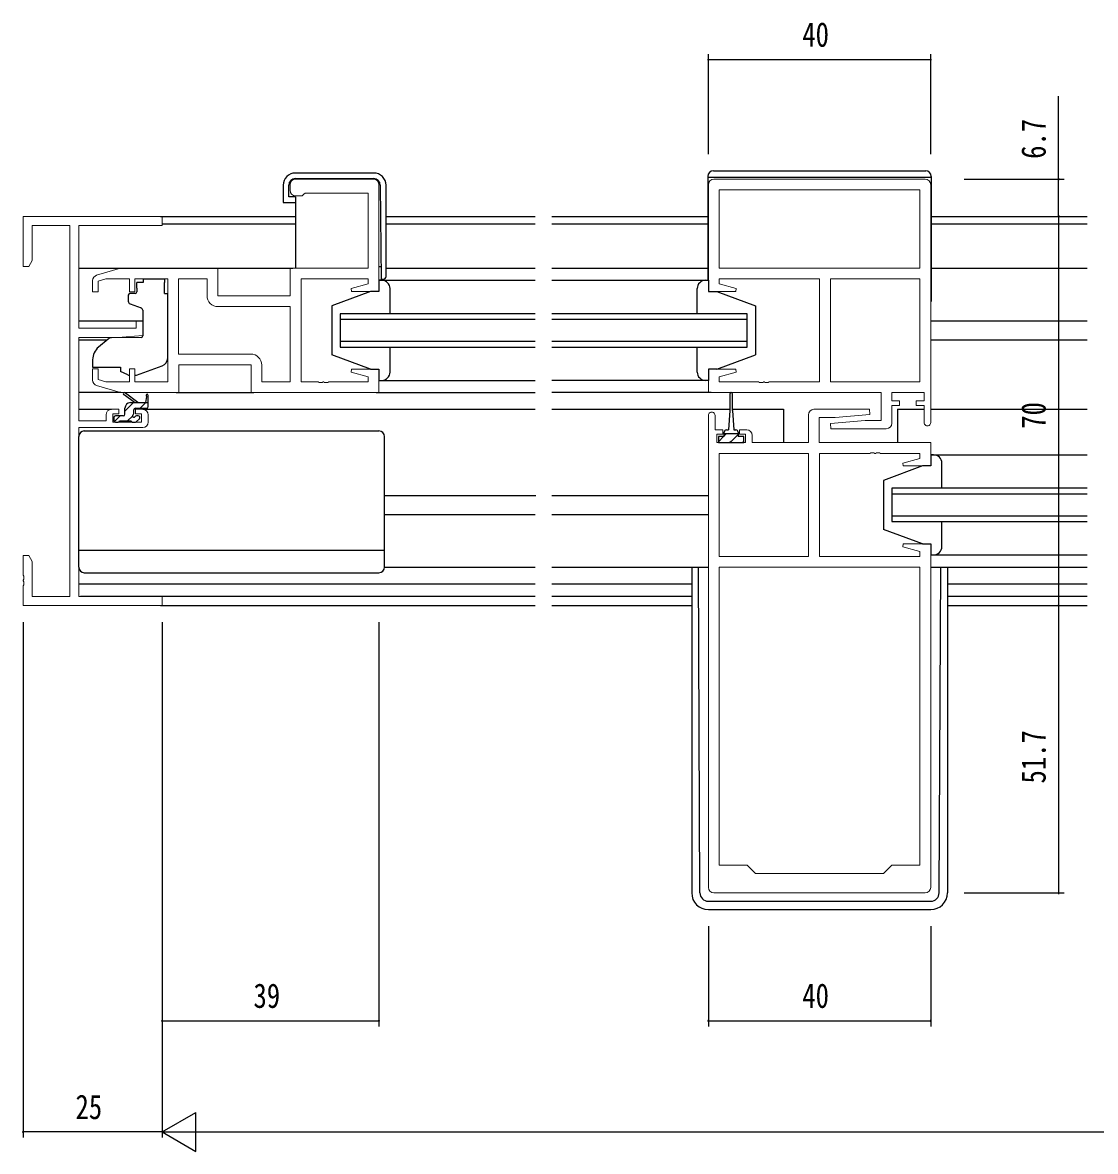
# Model space of a CAD drawing. Units: millimetres, scale not verified. Extents: x -567 to 567, y -403 to 403.
# Drawn here: x -127.2 to 65.7, y -70 to 133.1 of the extents above; entities that cross this region are included whole.
import ezdxf
from ezdxf.enums import TextEntityAlignment as Align

# ---------------------------------------------------------------- set-up
doc = ezdxf.new("R2010")
doc.units = ezdxf.units.MM
doc.header["$LTSCALE"] = 2
doc.layers.add('0-2_YKK_11', color=7, linetype='Continuous', lineweight=18)
for name, color, linetype in [('0-3_YKK_12', 2, 'Continuous'), ('0-4_YKK_13', 4, 'Continuous'), ('0-6_YKK_D', 6, 'Continuous')]:
    doc.layers.add(name, color=color, linetype=linetype)
doc.styles.add('ＭＳ ゴシック', font='')
doc.styles.get('ＭＳ ゴシック').set_extended_font_data('MS Gothic')

msp = doc.modelspace()

# ---------------------------------------------------------------- linework, layer by layer
at = {"layer": '0-2_YKK_11'}
for p, q in [((-79.133, 103.916), (-79.133, 102.916)), ((-64.133, 104.916), (-78.133, 104.916)), ((35.117, 104.916), (-2.883, 104.916)), ((36.117, 61.116), (36.117, 103.916)), ((34.187, 102.986), (-1.953, 102.986)), ((-99.203, 86.986), (-99.203, 73.446)), ((18.117, 86.986), (18.117, 68.446)), ((-104.633, 61.216), (-104.633, 62.516)), ((-3.883, 62.416), (-3.883, -22.484)), ((14.117, 37.046), (14.117, 55.586)), ((34.187, -18.484), (34.187, 35.116)), ((-2.883, -23.484), (35.117, -23.484))]:
    msp.add_line(p, q, dxfattribs=at)
for points in [[(-86.133, 66.516), (-63.133, 66.516), (-63.133, 70.716), (-68.094, 70.716), (-68.163, 70.193), (-65.063, 69.363), (-65.063, 68.446), (-72.175, 68.446), (-72.358, 68.326), (-72.908, 68.326), (-73.092, 68.446), (-73.175, 68.446), (-73.358, 68.326), (-73.908, 68.326), (-74.092, 68.446), (-77.133, 68.446), (-77.133, 86.986), (-65.063, 86.986), (-65.063, 86.068), (-68.163, 85.238), (-68.094, 84.716), (-63.133, 84.716), (-63.133, 103.916)], [(-3.883, 103.916), (-3.883, 84.716), (1.077, 84.716), (1.146, 85.238), (-1.953, 86.068), (-1.953, 86.986), (16.117, 86.986), (16.117, 68.446), (7.075, 68.446), (6.892, 68.326), (6.342, 68.326), (6.158, 68.446), (6.075, 68.446), (5.892, 68.326), (5.342, 68.326), (5.158, 68.446), (-1.953, 68.446), (-1.953, 69.363), (1.146, 70.193), (1.077, 70.716), (-3.883, 70.716), (-3.883, 66.516), (27.187, 66.516), (27.187, 61.516), (24.31, 61.516), (18.097, 60.972), (18.139, 60.016), (28.117, 60.016)], [(-78.133, 101.916), (-76.933, 101.916), (-76.633, 102.216), (-76.433, 102.416), (-65.063, 102.416), (-65.063, 88.916), (-79.133, 88.916), (-79.133, 83.916), (-92.133, 83.916), (-92.133, 88.916), (-109.633, 88.916), (-113.921, 87.629)], [(-112.233, 62.516), (-112.233, 61.416), (-117.133, 61.416), (-117.133, 76.416), (-110.133, 76.416), (-105.633, 76.809), (-105.633, 79.416), (-106.833, 79.416), (-106.833, 78.116), (-117.133, 78.116), (-117.133, 96.586), (-102.133, 96.586), (-102.133, 98.216), (-127.133, 98.216), (-127.133, 89.216), (-126.133, 89.216), (-125.503, 90.307), (-125.503, 96.586), (-118.763, 96.586)], [(-118.763, 96.586), (-118.763, 29.846), (-125.503, 29.846), (-125.503, 36.124), (-126.133, 37.216), (-127.133, 37.216), (-127.133, 33.674), (-127.013, 33.491), (-127.013, 32.941), (-127.133, 32.757), (-127.133, 32.674), (-127.013, 32.491), (-127.013, 31.941), (-127.133, 31.757), (-127.133, 28.216), (-102.133, 28.216), (-102.133, 29.846), (-117.133, 29.846), (-117.133, 60.216), (-105.633, 60.216)], [(-114.633, 86.672), (-114.633, 84.616), (-113.633, 84.616), (-113.633, 86.567), (-112.238, 86.986), (-108.033, 86.986), (-108.033, 84.616), (-107.033, 84.616), (-107.033, 86.986), (-101.133, 86.986), (-101.133, 68.446), (-107.033, 68.446), (-107.033, 70.816), (-108.033, 70.816), (-108.033, 68.446), (-112.238, 68.446), (-113.633, 68.864), (-113.633, 70.816), (-114.633, 70.816), (-114.633, 68.76)], [(-99.203, 86.986), (-99.203, 73.446), (-86.203, 73.446)], [(-94.063, 83.986), (-94.063, 86.986), (-99.203, 86.986)], [(-84.203, 71.446), (-84.203, 68.446), (-79.133, 68.446), (-79.133, 81.986), (-92.063, 81.986)], [(-113.921, 67.802), (-109.633, 66.516), (-99.133, 66.516), (-99.133, 71.516), (-86.133, 71.516), (-86.133, 66.516)], [(29.117, 61.016), (29.117, 64.216), (30.517, 64.216), (30.517, 65.016), (29.117, 65.016), (29.117, 66.516), (34.917, 66.516), (34.917, 65.016), (33.517, 65.016), (33.517, 64.216), (34.917, 64.216), (34.917, 61.116)], [(-105.633, 63.516), (-106.933, 63.516), (-106.933, 62.716), (-105.833, 62.716), (-105.833, 61.216), (-111.033, 61.216), (-111.033, 62.716), (-109.933, 62.716), (-109.933, 63.516), (-111.233, 63.516)], [(36.117, -22.484), (36.117, 39.316), (31.156, 39.316), (31.087, 38.793), (34.187, 37.963), (34.187, 37.046), (16.117, 37.046), (16.117, 55.586), (25.158, 55.586), (25.342, 55.706), (25.892, 55.706), (26.075, 55.586), (26.158, 55.586), (26.342, 55.706), (26.892, 55.706), (27.075, 55.586), (34.187, 55.586), (34.187, 54.668), (31.087, 53.838), (31.156, 53.316), (36.117, 53.316), (36.117, 57.516), (16.047, 57.516), (16.047, 62.016), (18.924, 62.016), (25.137, 62.559), (25.095, 63.516), (15.117, 63.516)], [(3.017, 59.816), (1.717, 59.816), (1.717, 59.016), (2.817, 59.016), (2.817, 57.516), (-2.383, 57.516), (-2.383, 59.016), (-1.283, 59.016), (-1.283, 59.816), (-2.683, 59.816), (-2.683, 62.416)], [(14.117, 62.516), (14.117, 57.516), (4.017, 57.516), (4.017, 58.816)]]:
    msp.add_lwpolyline(points, dxfattribs=at)
for points in [[(34.187, 102.986), (-1.953, 102.986), (-1.953, 88.916), (34.187, 88.916)], [(18.117, 86.986), (18.117, 68.446), (34.187, 68.446), (34.187, 86.986)], [(14.117, 37.046), (14.117, 55.586), (-1.953, 55.586), (-1.953, 37.046)], [(34.187, -18.484), (34.187, 35.116), (-1.953, 35.116), (-1.953, -18.484), (3.117, -18.484), (4.617, -19.984), (27.617, -19.984), (29.117, -18.484)]]:
    msp.add_lwpolyline(points, close=True, dxfattribs=at)
for centre, radius, start, end in [((-78.133, 103.916), 1, 90.00001, 179.99999), ((-64.133, 103.916), 1, 0.00001, 89.99999), ((-2.883, 103.916), 1, 90.00001, 179.99999), ((35.117, 103.916), 1, 0.00001, 89.99999), ((-78.133, 102.916), 1, 180.00001, 269.99999), ((-113.633, 86.672), 1, 106.69926, 180.00004), ((-92.063, 83.986), 2, 180.00001, 269.99999), ((-86.203, 71.446), 2, 0.00001, 89.99999), ((-113.633, 68.76), 1, 179.99996, 253.30074), ((-111.233, 62.516), 1, 90.00001, 179.99999), ((-105.633, 62.516), 1, 0.00001, 89.99999), ((-3.283, 62.416), 0.6, 359.99999, 180.00001), ((15.117, 62.516), 1, 90.00001, 179.99999), ((-105.633, 61.216), 1, 270.00001, 359.99999), ((28.117, 61.016), 1, 270.00001, 359.99999), ((35.517, 61.116), 0.6, 179.99999, 0.00001), ((3.017, 58.816), 1, 0.00001, 89.99999), ((-2.883, -22.484), 1, 180.00001, 269.99999), ((35.117, -22.484), 1, 270.00001, 359.99999)]:
    msp.add_arc(centre, radius, start, end, dxfattribs=at)
at = {"layer": '0-3_YKK_12'}
for p, q in [((-102.433, 98.216), (-78.159, 98.216)), ((-61.859, 98.216), (-35.008, 98.216)), ((-32.008, 98.216), (-3.983, 98.216)), ((36.217, 98.216), (64.242, 98.216)), ((-78.159, 96.816), (-102.133, 96.816)), ((-35.008, 96.816), (-61.859, 96.816)), ((-3.983, 96.816), (-32.008, 96.816)), ((64.242, 96.816), (36.217, 96.816)), ((-117.133, 88.916), (-78.633, 88.916)), ((-61.859, 88.916), (-35.008, 88.916)), ((-32.008, 88.916), (-3.983, 88.916)), ((36.217, 88.916), (64.242, 88.916)), ((-117.133, 79.416), (-105.633, 79.416)), ((-70.133, 80.716), (-70.133, 74.716)), ((-35.008, 80.716), (-70.133, 80.716)), ((-70.133, 79.716), (-35.008, 79.716)), ((3.117, 80.716), (-32.008, 80.716)), ((-32.008, 79.716), (3.117, 79.716)), ((3.117, 74.716), (3.117, 80.716)), ((36.117, 79.416), (64.242, 79.416)), ((-117.133, 76.016), (-112.01, 76.016)), ((-35.008, 75.716), (-70.133, 75.716)), ((3.117, 75.716), (-32.008, 75.716)), ((36.117, 76.016), (64.242, 76.016)), ((-70.133, 74.716), (-35.008, 74.716)), ((-32.008, 74.716), (3.117, 74.716)), ((-63.633, 66.516), (-35.008, 66.516)), ((-3.383, 66.516), (-32.008, 66.516)), ((-117.133, 63.516), (-111.233, 63.516)), ((-105.633, 63.516), (-35.008, 63.516)), ((-32.008, 63.516), (-0.033, 63.516)), ((0.467, 63.516), (9.617, 63.516)), ((9.617, 63.516), (9.617, 57.516)), ((30.117, 63.516), (30.117, 57.516)), ((30.117, 63.516), (34.917, 63.516)), ((36.117, 63.516), (64.242, 63.516)), ((29.117, 49.316), (29.117, 43.316)), ((64.242, 49.316), (29.117, 49.316)), ((-62.133, 48.016), (-34.911, 48.016)), ((-32.008, 48.016), (-3.883, 48.016)), ((29.117, 48.316), (64.242, 48.316)), ((-62.133, 44.616), (-35.008, 44.616)), ((-32.008, 44.616), (-3.883, 44.616)), ((64.242, 44.316), (29.117, 44.316)), ((29.117, 43.316), (64.242, 43.316)), ((36.117, 35.116), (64.242, 35.116)), ((-117.133, 32.116), (-35.008, 32.116)), ((-32.008, 32.116), (-6.883, 32.116)), ((39.117, 32.116), (64.242, 32.116)), ((-35.008, 29.846), (-116.833, 29.846)), ((-6.883, 29.846), (-32.008, 29.846)), ((64.242, 29.846), (39.117, 29.846)), ((-102.433, 28.216), (-35.008, 28.216)), ((-32.008, 28.216), (-6.883, 28.216)), ((39.117, 28.216), (64.242, 28.216))]:
    msp.add_line(p, q, dxfattribs=at)
at = {"layer": '0-4_YKK_13'}
for p, q in [((-64.059, 106.016), (-78.159, 106.016)), ((-2.983, 106.416), (35.217, 106.416)), ((-80.359, 103.816), (-80.359, 100.716)), ((-79.359, 101.716), (-79.359, 103.816)), ((-78.159, 105.016), (-64.107, 105.016)), ((-62.907, 103.826), (-62.759, 86.916)), ((-61.859, 87.416), (-61.859, 103.816)), ((-3.983, 105.416), (-3.983, 86.716)), ((36.217, 105.216), (-3.983, 105.216)), ((36.217, 105.416), (36.217, 82.92)), ((-78.159, 101.716), (-79.359, 101.716)), ((-78.159, 101.716), (-78.159, 88.916)), ((-80.359, 100.716), (-79.859, 100.716)), ((-79.859, 100.716), (-78.159, 100.716)), ((-63.133, 89.216), (-62.78, 89.216)), ((-106.703, 85.316), (-106.703, 86.316)), ((-105.533, 86.316), (-106.703, 86.316)), ((-106.703, 85.316), (-106.703, 84.616)), ((-105.533, 86.986), (-105.533, 86.316)), ((-105.533, 86.986), (-101.733, 86.986)), ((-101.733, 86.986), (-101.733, 86.316)), ((-101.733, 85.316), (-101.733, 86.316)), ((-101.733, 84.316), (-101.733, 85.316)), ((-63.133, 86.717), (-35.008, 86.716)), ((-63.133, 86.716), (-63.133, 84.716)), ((-62.633, 86.716), (-63.133, 86.716)), ((-63.133, 86.716), (-63.133, 84.716)), ((-62.633, 86.716), (-63.133, 86.716)), ((-62.759, 86.916), (-62.359, 86.916)), ((-32.008, 86.715), (-3.883, 86.714)), ((-4.383, 86.716), (-3.883, 86.716)), ((-3.883, 86.716), (-3.883, 84.716)), ((-108.233, 84.016), (-108.233, 82.966)), ((-107.003, 84.316), (-107.933, 84.316)), ((-101.733, 84.316), (-101.133, 84.316)), ((-101.133, 72.76), (-101.133, 84.316)), ((-64.633, 84.716), (-71.633, 82.116)), ((-64.633, 84.716), (-71.633, 82.116)), ((-63.133, 84.716), (-64.633, 84.716)), ((-63.133, 84.716), (-64.633, 84.716)), ((-61.133, 80.716), (-61.133, 85.216)), ((-61.133, 81.116), (-61.133, 85.216)), ((-5.883, 80.716), (-5.883, 85.216)), ((-3.883, 84.716), (-2.383, 84.716)), ((-2.383, 84.716), (4.617, 82.116)), ((-107.904, 82.496), (-105.904, 81.768)), ((-105.633, 81.319), (-105.633, 76.713)), ((-71.633, 82.116), (-71.633, 73.316)), ((-71.633, 82.116), (-71.633, 73.316)), ((4.617, 82.116), (4.617, 73.316)), ((36.217, 82.92), (36.117, 82.92)), ((-111.87, 76.133), (-113.562, 74.714)), ((-105.85, 76.414), (-111.236, 76.367)), ((-64.633, 70.716), (-71.633, 73.316)), ((-64.633, 70.716), (-71.633, 73.316)), ((-61.133, 70.216), (-61.133, 74.716)), ((-61.133, 70.216), (-61.133, 74.316)), ((-5.883, 70.216), (-5.883, 74.716)), ((-2.383, 70.716), (4.617, 73.316)), ((-114.633, 72.416), (-114.633, 71.116)), ((-114.633, 71.116), (-109.633, 71.116)), ((-109.633, 71.116), (-109.633, 70.816)), ((-106.761, 69.675), (-102.124, 71.35)), ((-109.633, 70.816), (-109.633, 70.319)), ((-108.327, 69.709), (-109.633, 70.319)), ((-64.633, 70.716), (-63.133, 70.716)), ((-64.633, 70.716), (-63.133, 70.716)), ((-63.133, 70.716), (-63.133, 68.716)), ((-63.133, 70.716), (-63.133, 68.716)), ((-3.883, 70.716), (-3.883, 68.716)), ((-2.383, 70.716), (-3.883, 70.716)), ((-63.133, 68.716), (-62.633, 68.716)), ((-63.133, 68.716), (-62.633, 68.716)), ((-63.133, 68.715), (-35.008, 68.716)), ((-3.883, 68.716), (-32.008, 68.716)), ((-3.883, 68.716), (-4.383, 68.716)), ((-109.56, 66.516), (-117.133, 66.516)), ((-107.133, 64.716), (-108.953, 66.117)), ((-106.533, 64.716), (-108.751, 66.398)), ((-104.933, 65.842), (-105.132, 64.716)), ((-104.633, 64.016), (-104.633, 66.015)), ((-99.633, 66.516), (-85.633, 66.516)), ((-0.033, 66.266), (-0.033, 63.316)), ((0.467, 63.316), (0.467, 66.266)), ((-107.311, 64.716), (-108.833, 63.194)), ((-108.833, 62.616), (-108.833, 63.716)), ((-107.833, 64.716), (-104.633, 64.716)), ((-107.233, 62.777), (-107.233, 63.416)), ((-106.933, 63.716), (-104.933, 63.716)), ((-105.066, 64.716), (-106.066, 63.716)), ((-0.033, 63.316), (-0.283, 59.816)), ((0.467, 63.316), (0.717, 59.816)), ((-110.833, 62.016), (-110.833, 61.516)), ((-109.711, 62.316), (-110.734, 61.293)), ((-109.133, 62.316), (-110.533, 62.316)), ((-110.533, 61.216), (-110.033, 61.216)), ((-109.833, 61.416), (-107.733, 61.416)), ((-107.483, 62.299), (-108.366, 61.416)), ((-107.533, 61.216), (-106.933, 61.216)), ((-106.433, 62.316), (-106.772, 62.316)), ((-106.721, 61.304), (-106.221, 61.804)), ((-116.133, 59.616), (-63.133, 59.616)), ((-1.033, 58.616), (-1.033, 59.416)), ((-0.658, 59.116), (-1.033, 58.74)), ((1.467, 59.116), (-1.033, 59.116)), ((-0.633, 59.816), (-0.283, 59.816)), ((0.717, 59.816), (1.067, 59.816)), ((1.467, 59.416), (1.467, 58.616)), ((-117.133, 35.116), (-117.133, 58.616)), ((-62.133, 35.116), (-62.133, 58.616)), ((-2.083, 58.616), (-2.083, 57.516)), ((-1.033, 58.616), (-2.083, 58.616)), ((-1.158, 58.616), (-2.083, 57.69)), ((-2.083, 57.516), (2.517, 57.516)), ((2.517, 58.616), (1.467, 58.616)), ((2.517, 57.8), (2.232, 57.516)), ((2.517, 57.516), (2.517, 58.616)), ((36.117, 55.317), (64.242, 55.316)), ((36.117, 55.316), (36.117, 53.316)), ((36.617, 55.316), (36.117, 55.316)), ((36.117, 55.316), (36.117, 53.316)), ((36.617, 55.316), (36.117, 55.316)), ((34.617, 53.316), (27.617, 50.716)), ((34.617, 53.316), (27.617, 50.716)), ((36.117, 53.316), (34.617, 53.316)), ((36.117, 53.316), (34.617, 53.316)), ((38.117, 49.316), (38.117, 53.816)), ((38.117, 49.716), (38.117, 53.816)), ((27.617, 50.716), (27.617, 41.916)), ((27.617, 50.716), (27.617, 41.916)), ((38.117, 38.816), (38.117, 43.316)), ((38.117, 38.816), (38.117, 42.916)), ((34.617, 39.316), (27.617, 41.916)), ((34.617, 39.316), (27.617, 41.916)), ((34.617, 39.316), (36.117, 39.316)), ((34.617, 39.316), (36.117, 39.316)), ((36.117, 39.316), (36.117, 37.316)), ((36.117, 39.316), (36.117, 37.316)), ((-117.133, 38.156), (-62.133, 38.156)), ((36.117, 37.316), (36.617, 37.316)), ((36.117, 37.316), (36.617, 37.316)), ((36.117, 37.315), (64.242, 37.315)), ((-62.133, 35.116), (-35.008, 35.116)), ((-32.008, 35.116), (-3.883, 35.116)), ((-6.883, 35.116), (-6.883, -23.482)), ((-5.39, -23.489), (-5.674, 35.116)), ((37.624, -23.489), (37.908, 35.116)), ((39.117, 35.116), (39.117, -23.482)), ((-116.133, 34.116), (-63.133, 34.116)), ((-3.89, -24.982), (36.124, -24.982)), ((-3.883, -26.482), (36.117, -26.482))]:
    msp.add_line(p, q, dxfattribs=at)
msp.add_lwpolyline([(1.467, 58.995), (0.217, 57.745), (-0.013, 57.516)], dxfattribs=at)
for centre, radius, start, end in [((-78.159, 103.816), 2.2, 90, 180), ((-64.059, 103.816), 2.2, 0, 90), ((-2.983, 105.416), 1, 90, 180), ((35.217, 105.416), 1, 0, 90), ((-78.159, 103.816), 1.2, 90, 180), ((-64.107, 103.816), 1.2, 0.5, 90), ((-62.359, 87.416), 0.5, 270, 0), ((-62.633, 85.216), 1.5, 0, 90), ((-62.633, 85.216), 1.5, 0, 90), ((-4.383, 85.216), 1.5, 90, 180), ((-107.933, 84.016), 0.3, 90, 180), ((-107.003, 84.616), 0.3, 270, 0), ((-107.733, 82.966), 0.5, 180, 250), ((-106.133, 81.319), 0.5, 0, 70), ((-111.228, 75.367), 1, 90.5, 130), ((-105.933, 76.713), 0.3, 270.5, 0), ((-111.633, 72.416), 3, 130, 180), ((-102.633, 72.76), 1.5, 289.85326, 0), ((-107.904, 70.616), 1, 245, 262.59308), ((-107.101, 70.616), 1, 273.88684, 289.85326), ((-62.633, 70.216), 1.5, 270, 0), ((-62.633, 70.216), 1.5, 270, 0), ((-4.383, 70.216), 1.5, 180, 270), ((-108.933, 66.316), 0.2, 24.41711, 264.41711), ((-104.833, 66.015), 0.2, 360, 240), ((0.217, 66.266), 0.25, 0, 180), ((-107.833, 63.716), 1, 90, 180), ((-106.933, 63.416), 0.3, 90, 180), ((-104.933, 64.016), 0.3, 270, 360), ((-110.533, 62.016), 0.3, 90, 180), ((-110.533, 61.516), 0.3, 180, 270), ((-110.033, 61.416), 0.2, 270, 360), ((-109.133, 62.616), 0.3, 270, 360), ((-107.533, 61.416), 0.2, 180, 270), ((-107.233, 62.316), 0.25, 123.05573, 326.94427), ((-107.533, 62.777), 0.3, 303.05573, 360), ((-106.772, 62.016), 0.3, 90, 146.94427), ((-106.933, 61.516), 0.3, 270, 315), ((-106.433, 62.016), 0.3, 315, 90), ((-116.133, 58.616), 1, 90, 180), ((-63.133, 58.616), 1, 0, 90), ((-0.633, 59.416), 0.4, 90, 180), ((1.067, 59.416), 0.4, 0, 90), ((36.617, 53.816), 1.5, 0, 90), ((36.617, 53.816), 1.5, 0, 90), ((36.617, 38.816), 1.5, 270, 0), ((36.617, 38.816), 1.5, 270, 0), ((-116.133, 35.116), 1, 180, 270), ((-63.133, 35.116), 1, 270, 0), ((-3.883, -23.482), 3, 180, 270), ((-3.89, -23.482), 1.5, 180.27724, 270), ((36.117, -23.482), 3, 270, 0), ((36.124, -23.482), 1.5, 270, 359.72276)]:
    msp.add_arc(centre, radius, start, end, dxfattribs=at)
at = {"layer": '0-6_YKK_D'}
for p, q in [((-3.883, 109.416), (-3.883, 127.416)), ((-3.883, 126.416), (36.117, 126.416)), ((36.117, 109.416), (36.117, 127.416)), ((59.117, 104.916), (59.117, 119.816)), ((42.117, 104.916), (60.117, 104.916)), ((59.117, 98.216), (59.117, 104.916)), ((42.117, 98.216), (60.117, 98.216)), ((42.117, 98.216), (60.117, 98.216)), ((59.117, 98.216), (59.117, 28.216)), ((42.117, 28.216), (60.117, 28.216)), ((42.117, 28.216), (60.117, 28.216)), ((59.117, 28.216), (59.117, -23.484)), ((-127.133, 25.216), (-127.133, -67.484)), ((-102.133, 25.216), (-102.133, -67.484)), ((-102.133, 25.216), (-102.133, -47.484)), ((-102.133, 25.216), (-102.133, -67.484)), ((-63.133, 25.216), (-63.133, -47.484)), ((42.117, -23.484), (60.117, -23.484)), ((-3.883, -29.482), (-3.883, -47.482)), ((36.117, -29.482), (36.117, -47.482)), ((-102.133, -46.484), (-63.133, -46.484)), ((-3.883, -46.482), (36.117, -46.482)), ((-102.133, -66.484), (-96.071, -62.984)), ((-96.071, -69.984), (-96.071, -62.984)), ((-102.133, -66.484), (-127.133, -66.484)), ((-102.133, -66.484), (-90.009, -66.484)), ((-102.133, -66.484), (-96.071, -69.984)), ((-95.133, -66.484), (390.867, -66.484))]:
    msp.add_line(p, q, dxfattribs=at)
for centre, start, end in [((-3.883, 126.416), 0, 180), ((-3.883, 126.416), 180, 0), ((36.117, 126.416), 0, 180), ((36.117, 126.416), 180, 0), ((59.117, 104.916), 90, 270), ((59.117, 104.916), 270, 90), ((59.117, 98.216), 90, 270), ((59.117, 98.216), 90, 270), ((59.117, 98.216), 270, 90), ((59.117, 98.216), 270, 90), ((59.117, 28.216), 90, 270), ((59.117, 28.216), 90, 270), ((59.117, 28.216), 270, 90), ((59.117, 28.216), 270, 90), ((59.117, -23.484), 90, 270), ((59.117, -23.484), 270, 90), ((-102.133, -46.484), 0, 180), ((-102.133, -46.484), 180, 0), ((-63.133, -46.484), 0, 180), ((-63.133, -46.484), 180, 0), ((-3.883, -46.482), 0, 180), ((-3.883, -46.482), 180, 0), ((36.117, -46.482), 0, 180), ((36.117, -46.482), 180, 0), ((-127.133, -66.484), 0, 180), ((-127.133, -66.484), 180, 0)]:
    msp.add_arc(centre, 0.106, start, end, dxfattribs=at)

# ---------------------------------------------------------------- texts
at = {"layer": '0-6_YKK_D', "style": 'ＭＳ ゴシック', "width": 0.8}
for s, p in [('40', (13.022, 127.416)), ('39', (-85.703, -45.484)), ('40', (13.022, -45.482)), ('25', (-117.715, -65.484))]:
    msp.add_text(s, height=4.399, dxfattribs=at).set_placement(p, align=Align.BOTTOM_LEFT)
for s, p in [('6.7', (58.117, 108.574)), ('70', (58.117, 60.024)), ('51.7', (58.117, -3.799))]:
    msp.add_text(s, height=4.399, rotation=90, dxfattribs=at).set_placement(p, align=Align.BOTTOM_LEFT)

doc.saveas('drawing.dxf')
